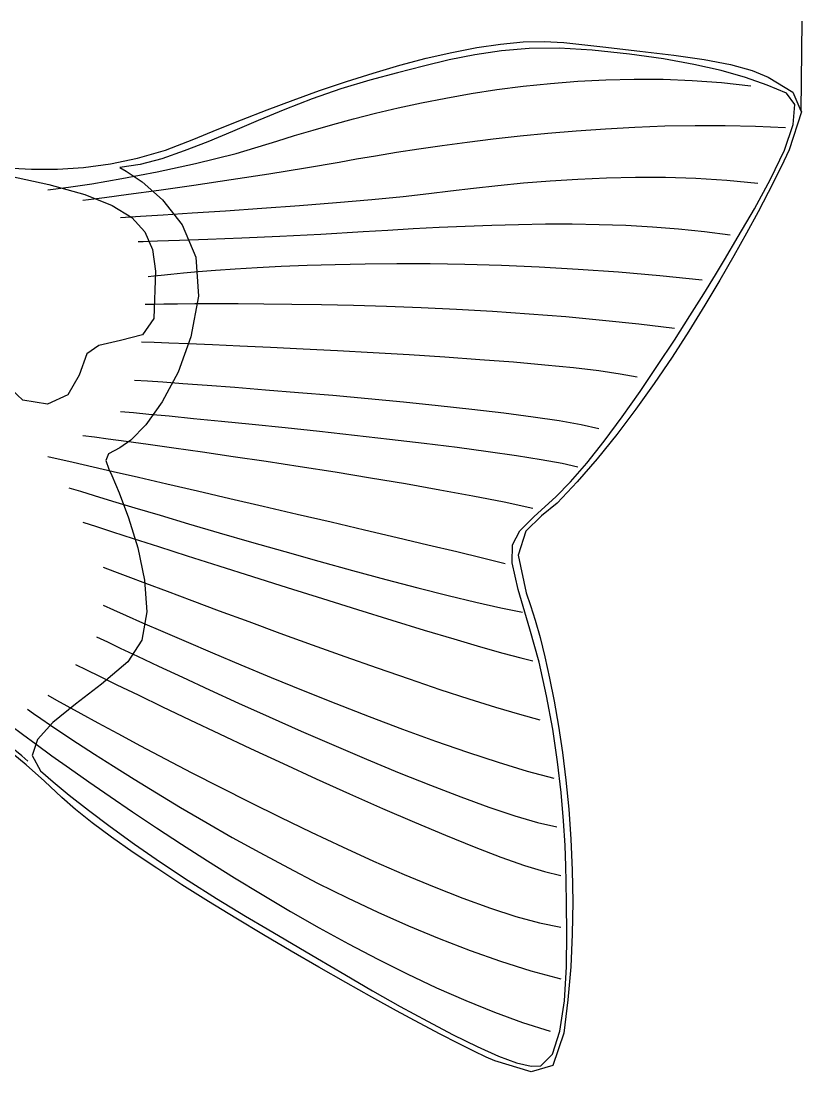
# Model space of a CAD drawing. Extents: x 0 to 275, y 0 to 119.
# Drawn here: x 226.3 to 274.5, y 19.1 to 83.9 of the extents above; entities that cross this region are included whole.
import ezdxf

# ---------------------------------------------------------------- set-up
doc = ezdxf.new("R2010")
doc.units = 0
doc.layers.add('WHITE', color=7, linetype='CONTINUOUS')

msp = doc.modelspace()

# ---------------------------------------------------------------- linework, layer by layer
at = {"layer": 'WHITE', "linetype": 'CONTINUOUS'}
for p, q in [((274.5009, 83.9481), (274.4394, 78.4035)), ((254.4326, 82.3087), (255.9032, 82.5256)), ((255.9032, 82.5256), (257.2976, 82.6546)), ((257.2976, 82.6546), (258.6028, 82.6868)), ((258.6028, 82.6868), (259.8057, 82.6134)), ((259.8057, 82.6134), (262.2225, 82.3481)), ((251.3153, 81.6464), (252.8989, 82.0127)), ((254.3264, 81.8649), (252.7402, 81.5466)), ((252.8989, 82.0127), (254.4326, 82.3087)), ((255.9589, 82.1032), (254.3264, 81.8649)), ((257.6796, 82.243), (255.9589, 82.1032)), ((259.5303, 82.2663), (257.6796, 82.243)), ((261.5527, 82.1546), (259.5303, 82.2663)), ((263.862, 81.9037), (261.5527, 82.1546)), ((262.2225, 82.3481), (264.4984, 82.0953)), ((265.9488, 81.6076), (263.862, 81.9037)), ((264.4984, 82.0953), (266.595, 81.8399)), ((266.595, 81.8399), (268.4736, 81.5666)), ((248.0507, 80.7387), (249.6949, 81.2188)), ((251.1584, 81.1664), (249.5392, 80.7426)), ((249.6949, 81.2188), (251.3153, 81.6464)), ((252.7402, 81.5466), (251.1584, 81.1664)), ((267.8275, 81.2676), (265.9488, 81.6076)), ((269.513, 80.8851), (267.8275, 81.2676)), ((268.4736, 81.5666), (270.0959, 81.2601)), ((270.0959, 81.2601), (271.4233, 80.905)), ((246.3959, 80.2149), (248.0507, 80.7387)), ((249.5392, 80.7426), (247.8408, 80.2934)), ((271.0196, 80.4614), (269.513, 80.8851)), ((272.3622, 79.9978), (271.0196, 80.4614)), ((271.4233, 80.905), (272.4172, 80.486)), ((272.4172, 80.486), (273.9431, 79.5598)), ((244.7435, 79.6562), (246.3959, 80.2149)), ((247.8408, 80.2934), (246.042, 79.765)), ((255.6783, 79.7138), (257.3098, 79.9259)), ((257.3098, 79.9259), (258.9769, 80.1016)), ((258.9769, 80.1016), (260.6763, 80.2365)), ((260.6763, 80.2365), (262.4044, 80.3265)), ((262.4044, 80.3265), (264.1577, 80.3672)), ((264.1577, 80.3672), (265.9327, 80.3543)), ((265.9327, 80.3543), (267.7258, 80.2836)), ((267.7258, 80.2836), (269.5335, 80.1508)), ((269.5335, 80.1508), (271.3523, 79.9515)), ((273.5553, 79.4957), (272.3622, 79.9978)), ((244.2935, 79.1564), (242.5979, 78.4967)), ((243.1066, 79.0715), (244.7435, 79.6562)), ((246.042, 79.765), (244.2935, 79.1564)), ((251.0338, 78.902), (252.5368, 79.1976)), ((252.5368, 79.1976), (254.0862, 79.4696)), ((254.0862, 79.4696), (255.6783, 79.7138)), ((274.0544, 78.792), (273.5553, 79.4957)), ((273.9431, 79.5598), (274.4394, 78.4035)), ((242.5979, 78.4967), (240.9576, 77.8151)), ((241.4984, 78.4697), (243.1066, 79.0715)), ((248.1808, 78.2572), (249.5806, 78.5871)), ((249.5806, 78.5871), (251.0338, 78.902)), ((273.9575, 77.568), (274.0544, 78.792)), ((238.4202, 77.25), (239.9319, 77.8596)), ((239.9319, 77.8596), (241.4984, 78.4697)), ((245.5553, 77.5697), (246.8378, 77.9167)), ((246.8378, 77.9167), (248.1808, 78.2572)), ((274.4645, 78.3452), (273.71, 76.0002)), ((274.4394, 78.4035), (274.4645, 78.3452)), ((274.4394, 78.4035), (274.4488, 78.4)), ((236.9765, 76.6498), (238.4202, 77.25)), ((240.9576, 77.8151), (239.3753, 77.1408)), ((243.1855, 76.8736), (244.3367, 77.2206)), ((244.3367, 77.2206), (245.5553, 77.5697)), ((258.8215, 77.0285), (260.5801, 77.178)), ((260.5801, 77.178), (262.3753, 77.3043)), ((262.3753, 77.3043), (264.1995, 77.4037)), ((264.1995, 77.4037), (266.0447, 77.4725)), ((266.0447, 77.4725), (267.9031, 77.5071)), ((267.9031, 77.5071), (269.7669, 77.5037)), ((269.7669, 77.5037), (271.6283, 77.4588)), ((271.6283, 77.4588), (273.4793, 77.3687)), ((273.4128, 75.9826), (273.9575, 77.568)), ((235.2284, 75.9865), (236.9765, 76.6498)), ((239.3753, 77.1408), (237.8534, 76.503)), ((239.5898, 75.7826), (242.1053, 76.5331)), ((242.1053, 76.5331), (243.1855, 76.8736)), ((253.8448, 76.4771), (255.4461, 76.6744)), ((255.4461, 76.6744), (257.1076, 76.8594)), ((257.1076, 76.8594), (258.8215, 77.0285)), ((233.5152, 75.4864), (235.2284, 75.9865)), ((236.3943, 75.9308), (235.0007, 75.4535)), ((237.8534, 76.503), (236.3943, 75.9308)), ((249.4809, 75.8485), (250.8544, 76.0606)), ((250.8544, 76.0606), (252.3116, 76.2713)), ((252.3116, 76.2713), (253.8448, 76.4771)), ((272.5684, 74.1945), (273.4128, 75.9826)), ((273.71, 76.0002), (273.3789, 75.297)), ((231.8352, 75.1337), (233.5152, 75.4864)), ((235.0007, 75.4535), (233.675, 75.1001)), ((237.0933, 75.1509), (239.5898, 75.7826)), ((243.8792, 74.8808), (245.9416, 75.2416)), ((245.9416, 75.2416), (247.0167, 75.4354)), ((247.0167, 75.4354), (248.1991, 75.6389)), ((248.1991, 75.6389), (249.4809, 75.8485)), ((273.3789, 75.297), (272.945, 74.412)), ((225.4157, 74.8832), (226.9786, 74.8032)), ((226.9786, 74.8032), (228.5685, 74.8078)), ((228.5685, 74.8078), (230.1868, 74.9127)), ((230.1868, 74.9127), (231.8352, 75.1337)), ((233.675, 75.1001), (232.4197, 74.8998)), ((232.4197, 74.8998), (232.8168, 74.6784)), ((232.5478, 74.2209), (234.7135, 74.6322)), ((232.8168, 74.6784), (233.7983, 74.015)), ((234.7135, 74.6322), (237.0933, 75.1509)), ((241.6192, 74.5155), (243.8792, 74.8808)), ((225.2029, 74.482), (228.0349, 73.8527)), ((230.6937, 73.911), (232.5478, 74.2209)), ((233.7983, 74.015), (235.05, 72.9105)), ((236.9766, 73.822), (239.2791, 74.1584)), ((239.2791, 74.1584), (241.6192, 74.5155)), ((255.7407, 73.8007), (257.3197, 73.953)), ((257.3197, 73.953), (258.9667, 74.0875)), ((258.9667, 74.0875), (260.6743, 74.1971)), ((260.6743, 74.1971), (262.4349, 74.2751)), ((262.4349, 74.2751), (264.241, 74.3146)), ((264.241, 74.3146), (266.0851, 74.3087)), ((266.0851, 74.3087), (267.9597, 74.2506)), ((267.9597, 74.2506), (269.8572, 74.1334)), ((269.8572, 74.1334), (271.7701, 73.9502)), ((271.5725, 72.3626), (272.5684, 74.1945)), ((272.945, 74.412), (272.4145, 73.3652)), ((227.9756, 73.5324), (228.3101, 73.5726)), ((228.0349, 73.8527), (230.2596, 73.2334)), ((228.3101, 73.5726), (229.2486, 73.6968)), ((229.2486, 73.6968), (230.6937, 73.911)), ((232.9543, 73.2609), (234.8291, 73.5186)), ((234.8291, 73.5186), (236.9766, 73.822)), ((249.8882, 73.1245), (251.4871, 73.3045)), ((251.4871, 73.3045), (252.8169, 73.4696)), ((252.8169, 73.4696), (254.2372, 73.6372)), ((254.2372, 73.6372), (255.7407, 73.8007)), ((272.4145, 73.3652), (271.7929, 72.1767)), ((230.1407, 72.8867), (230.4925, 72.9325)), ((230.2596, 73.2334), (231.9442, 72.5735)), ((230.4925, 72.9325), (231.4695, 73.0614)), ((231.4695, 73.0614), (232.9543, 73.2609)), ((235.05, 72.9105), (236.2573, 71.366)), ((243.503, 72.5741), (245.7939, 72.7547)), ((245.7939, 72.7547), (247.9563, 72.9397)), ((247.9563, 72.9397), (249.8882, 73.1245)), ((231.9442, 72.5735), (233.1557, 71.8225)), ((233.7, 71.8999), (235.0997, 71.9889)), ((235.0997, 71.9889), (236.882, 72.1054)), ((236.882, 72.1054), (238.9448, 72.2449)), ((238.9448, 72.2449), (241.1859, 72.4026)), ((241.1859, 72.4026), (243.503, 72.5741)), ((270.5733, 70.6456), (271.5725, 72.3626)), ((271.7929, 72.1767), (271.0864, 70.8667)), ((232.4576, 71.8232), (233.7, 71.8999)), ((233.1557, 71.8225), (233.9612, 70.9301)), ((236.2573, 71.366), (237.106, 69.3826)), ((253.7315, 71.2973), (255.3666, 71.3577)), ((255.3666, 71.3577), (257.0146, 71.4011)), ((257.0146, 71.4011), (258.6707, 71.4244)), ((258.6707, 71.4244), (260.3297, 71.4245)), ((260.3297, 71.4245), (261.9865, 71.3981)), ((261.9865, 71.3981), (263.6361, 71.3422)), ((263.6361, 71.3422), (265.2734, 71.2535)), ((233.9612, 70.9301), (234.4278, 69.8456)), ((242.2923, 70.6784), (244.8098, 70.8035)), ((244.8098, 70.8035), (247.423, 70.9496)), ((247.423, 70.9496), (248.9552, 71.0462)), ((248.9552, 71.0462), (250.5208, 71.1384)), ((250.5208, 71.1384), (252.1145, 71.2232)), ((252.1145, 71.2232), (253.7315, 71.2973)), ((265.2734, 71.2535), (266.8934, 71.129)), ((266.8934, 71.129), (268.4909, 70.9654)), ((268.4909, 70.9654), (270.0609, 70.7596)), ((271.0864, 70.8667), (270.3007, 69.4553)), ((233.5591, 70.3418), (233.8666, 70.3508)), ((233.8666, 70.3508), (234.7372, 70.378)), ((234.7372, 70.378), (236.0929, 70.424)), ((236.0929, 70.424), (237.856, 70.489)), ((237.856, 70.489), (239.9484, 70.5737)), ((239.9484, 70.5737), (242.2923, 70.6784)), ((269.719, 69.2023), (270.5733, 70.6456)), ((234.4278, 69.8456), (234.6227, 68.5186)), ((270.3007, 69.4553), (269.4418, 67.9627)), ((237.106, 69.3826), (237.2815, 66.9613)), ((240.8908, 68.7385), (242.3728, 68.8139)), ((242.3728, 68.8139), (243.9808, 68.8795)), ((243.9808, 68.8795), (245.7091, 68.9319)), ((245.7091, 68.9319), (247.552, 68.9678)), ((247.552, 68.9678), (249.5037, 68.9837)), ((249.5037, 68.9837), (251.5586, 68.9762)), ((251.5586, 68.9762), (253.711, 68.9421)), ((253.711, 68.9421), (255.9551, 68.8778)), ((255.9551, 68.8778), (258.2852, 68.7801)), ((258.2852, 68.7801), (260.6957, 68.6456)), ((269.1624, 68.2762), (269.719, 69.2023)), ((234.1669, 68.1768), (234.5256, 68.2204)), ((234.6227, 68.5186), (234.5256, 65.5996)), ((234.5256, 68.2204), (234.9655, 68.2697)), ((234.9655, 68.2697), (235.5713, 68.3329)), ((235.5713, 68.3329), (236.3374, 68.4065)), ((236.3374, 68.4065), (237.2582, 68.4873)), ((237.2582, 68.4873), (238.3278, 68.5718)), ((238.3278, 68.5718), (239.5406, 68.6567)), ((239.5406, 68.6567), (240.8908, 68.7385)), ((260.6957, 68.6456), (263.1807, 68.4708)), ((263.1807, 68.4708), (265.7346, 68.2524)), ((265.7346, 68.2524), (268.3516, 67.9869)), ((268.4437, 67.108), (269.1624, 68.2762)), ((269.4418, 67.9627), (268.5156, 66.409)), ((237.2815, 66.9613), (236.8079, 64.4624)), ((267.5909, 65.7518), (268.4437, 67.108)), ((233.977, 66.4676), (234.4999, 66.4785)), ((234.4999, 66.4785), (235.129, 66.4888)), ((235.129, 66.4888), (235.9813, 66.4995)), ((235.9813, 66.4995), (237.0406, 66.5086)), ((237.0406, 66.5086), (238.2904, 66.5138)), ((238.2904, 66.5138), (239.7145, 66.513)), ((239.7145, 66.513), (241.2965, 66.5041)), ((241.2965, 66.5041), (243.02, 66.4849)), ((243.02, 66.4849), (244.8687, 66.4534)), ((244.8687, 66.4534), (246.8261, 66.4073)), ((246.8261, 66.4073), (248.8761, 66.3445)), ((248.8761, 66.3445), (251.0021, 66.263)), ((251.0021, 66.263), (253.188, 66.1605)), ((253.188, 66.1605), (255.4173, 66.035)), ((268.5156, 66.409), (267.528, 64.8144)), ((234.5256, 65.5996), (233.8208, 64.5882)), ((255.4173, 66.035), (257.6736, 65.8842)), ((257.6736, 65.8842), (259.9406, 65.7061)), ((259.9406, 65.7061), (262.202, 65.4984)), ((266.6321, 64.2611), (267.5909, 65.7518)), ((262.202, 65.4984), (264.4414, 65.2592)), ((264.4414, 65.2592), (266.6424, 64.9862)), ((232.4576, 64.2266), (231.131, 63.9199)), ((233.8208, 64.5882), (232.4576, 64.2266)), ((236.8079, 64.4624), (236.0126, 62.2768)), ((265.5954, 62.6897), (266.6321, 64.2611)), ((267.528, 64.8144), (266.4848, 63.1989)), ((231.131, 63.9199), (230.3784, 63.4191)), ((233.7491, 64.1506), (234.5281, 64.1221)), ((234.5281, 64.1221), (235.4436, 64.0871)), ((235.4436, 64.0871), (236.658, 64.0387)), ((236.658, 64.0387), (238.1323, 63.9774)), ((238.1323, 63.9774), (239.8279, 63.9036)), ((239.8279, 63.9036), (241.7058, 63.8177)), ((241.7058, 63.8177), (243.7272, 63.72)), ((243.7272, 63.72), (245.8533, 63.611)), ((245.8533, 63.611), (248.0452, 63.4911)), ((230.3784, 63.4191), (229.9128, 62.0995)), ((248.0452, 63.4911), (250.2641, 63.3607)), ((250.2641, 63.3607), (252.4711, 63.22)), ((252.4711, 63.22), (254.6274, 63.0697)), ((254.6274, 63.0697), (256.6942, 62.9101)), ((256.6942, 62.9101), (258.6326, 62.7415)), ((266.4848, 63.1989), (265.392, 61.5828)), ((236.0126, 62.2768), (235.0358, 60.452)), ((258.6326, 62.7415), (260.4037, 62.5643)), ((260.4037, 62.5643), (261.9688, 62.379)), ((261.9688, 62.379), (263.289, 62.186)), ((264.5089, 61.0915), (265.5954, 62.6897)), ((226.4409, 60.5612), (225.013, 61.8716)), ((229.9128, 62.0995), (229.2113, 60.8888)), ((233.3312, 61.7956), (234.1295, 61.7415)), ((234.1295, 61.7415), (235.0649, 61.6762)), ((235.0649, 61.6762), (236.3021, 61.5876)), ((263.289, 62.186), (264.3254, 61.9856)), ((236.3021, 61.5876), (237.7995, 61.4773)), ((237.7995, 61.4773), (239.5154, 61.3469)), ((239.5154, 61.3469), (241.4081, 61.1979)), ((241.4081, 61.1979), (243.4359, 61.032)), ((243.4359, 61.032), (245.5571, 60.8508)), ((263.4006, 59.5202), (264.5089, 61.0915)), ((265.392, 61.5828), (264.2554, 59.9861)), ((227.9472, 60.3048), (226.4409, 60.5612)), ((229.2113, 60.8888), (227.9472, 60.3048)), ((235.0358, 60.452), (234.0178, 59.0356)), ((245.5571, 60.8508), (247.7299, 60.6559)), ((247.7299, 60.6559), (249.9128, 60.4489)), ((249.9128, 60.4489), (252.0639, 60.2313)), ((232.4576, 59.8585), (233.2641, 59.7838)), ((233.2641, 59.7838), (234.2078, 59.695)), ((234.2078, 59.695), (235.4546, 59.5759)), ((252.0639, 60.2313), (254.1417, 60.0049)), ((254.1417, 60.0049), (256.1045, 59.7711)), ((256.1045, 59.7711), (257.9104, 59.5316)), ((264.2554, 59.9861), (263.081, 58.4291)), ((234.0178, 59.0356), (233.099, 58.0749)), ((235.4546, 59.5759), (236.9614, 59.4297)), ((236.9614, 59.4297), (238.6854, 59.2593)), ((238.6854, 59.2593), (240.5836, 59.0678)), ((240.5836, 59.0678), (242.6131, 58.8582)), ((257.9104, 59.5316), (259.5178, 59.2881)), ((259.5178, 59.2881), (260.8851, 59.042)), ((260.8851, 59.042), (261.9705, 58.795)), ((262.2986, 58.0295), (263.4006, 59.5202)), ((230.1407, 58.3772), (230.8511, 58.2837)), ((242.6131, 58.8582), (244.7309, 58.6336)), ((244.7309, 58.6336), (246.894, 58.3971)), ((246.894, 58.3971), (249.0596, 58.1516)), ((263.081, 58.4291), (261.8747, 56.9317)), ((230.8511, 58.2837), (231.6902, 58.1714)), ((231.6902, 58.1714), (232.8084, 58.0197)), ((233.099, 58.0749), (232.4197, 57.6175)), ((232.8084, 58.0197), (234.1731, 57.8318)), ((234.1731, 57.8318), (235.7517, 57.6107)), ((249.0596, 58.1516), (251.1847, 57.9003)), ((251.1847, 57.9003), (253.2262, 57.6462)), ((261.2311, 56.6732), (262.2986, 58.0295)), ((227.9756, 57.0857), (229.5306, 56.7281)), ((231.7106, 57.2307), (231.5587, 56.8269)), ((232.4197, 57.6175), (231.7106, 57.2307)), ((235.7517, 57.6107), (237.5115, 57.3597)), ((237.5115, 57.3597), (239.4201, 57.0819)), ((239.4201, 57.0819), (241.4446, 56.7804)), ((253.2262, 57.6462), (255.1414, 57.3923)), ((255.1414, 57.3923), (256.8872, 57.1417)), ((256.8872, 57.1417), (258.4207, 56.8974)), ((229.5306, 56.7281), (232.0095, 56.1567)), ((231.5587, 56.8269), (231.736, 56.2881)), ((241.4446, 56.7804), (243.5527, 56.4584)), ((243.5527, 56.4584), (245.7116, 56.119)), ((258.4207, 56.8974), (259.699, 56.6625)), ((259.699, 56.6625), (260.679, 56.44)), ((260.2261, 55.5051), (261.2311, 56.6732)), ((261.8747, 56.9317), (260.6423, 55.5143)), ((231.736, 56.2881), (231.9175, 55.8972)), ((231.9175, 55.8972), (232.3687, 54.8418)), ((232.0095, 56.1567), (233.5788, 55.7943)), ((233.5788, 55.7943), (235.3223, 55.3912)), ((245.7116, 56.119), (247.8887, 55.7654)), ((229.2671, 55.1486), (229.9883, 54.928)), ((235.3223, 55.3912), (237.2058, 54.9549)), ((247.8887, 55.7654), (250.0514, 55.4009)), ((250.0514, 55.4009), (252.1671, 55.0284)), ((259.3117, 54.5789), (260.2261, 55.5051)), ((260.6423, 55.5143), (259.3896, 54.1968)), ((229.9883, 54.928), (230.8369, 54.67)), ((230.8369, 54.67), (231.964, 54.3292)), ((232.3687, 54.8418), (232.9498, 53.2976)), ((237.2058, 54.9549), (239.1949, 54.4934)), ((239.1949, 54.4934), (241.2554, 54.0143)), ((252.1671, 55.0284), (254.2033, 54.6512)), ((254.2033, 54.6512), (256.1272, 54.2724)), ((257.9723, 53.37), (259.3117, 54.5789)), ((231.964, 54.3292), (233.3342, 53.9174)), ((233.3342, 53.9174), (234.9125, 53.4465)), ((241.2554, 54.0143), (243.353, 53.5253)), ((256.1272, 54.2724), (257.9063, 53.8952)), ((259.3896, 54.1968), (258.4306, 53.4211)), ((232.9498, 53.2976), (233.5212, 51.4405)), ((234.9125, 53.4465), (236.6636, 52.9281)), ((243.353, 53.5253), (245.4535, 53.0342)), ((257.0918, 52.4786), (257.9723, 53.37)), ((258.4306, 53.4211), (257.4721, 52.4645)), ((230.1407, 53.0216), (230.9803, 52.7498)), ((230.9803, 52.7498), (231.96, 52.4334)), ((236.6636, 52.9281), (238.5523, 52.3743)), ((245.4535, 53.0342), (247.5225, 52.5488)), ((247.5225, 52.5488), (249.5259, 52.0767)), ((231.96, 52.4334), (233.2508, 52.0175)), ((233.2508, 52.0175), (234.8062, 51.5177)), ((238.5523, 52.3743), (240.5433, 51.7966)), ((249.5259, 52.0767), (251.4293, 51.6257)), ((256.6481, 51.621), (257.0918, 52.4786)), ((257.4721, 52.4645), (256.9978, 50.9887)), ((233.5212, 51.4405), (233.943, 49.4464)), ((234.8062, 51.5177), (236.5795, 50.9495)), ((240.5433, 51.7966), (242.6015, 51.2071)), ((251.4293, 51.6257), (253.1985, 51.2036)), ((256.6191, 50.5133), (256.6481, 51.621)), ((236.5795, 50.9495), (238.5243, 50.3285)), ((242.6015, 51.2071), (244.6917, 50.6173)), ((244.6917, 50.6173), (246.7787, 50.0392)), ((253.1985, 51.2036), (254.7991, 50.818)), ((254.7991, 50.818), (256.197, 50.4767)), ((256.9978, 50.9887), (257.4914, 48.6543)), ((231.3941, 50.2488), (232.0926, 49.9821)), ((232.0926, 49.9821), (232.9141, 49.6698)), ((238.5243, 50.3285), (240.5938, 49.6704)), ((246.7787, 50.0392), (248.8272, 49.4846)), ((256.9826, 48.8718), (256.6191, 50.5133)), ((232.9141, 49.6698), (234.0049, 49.257)), ((233.943, 49.4464), (234.0755, 47.4909)), ((240.5938, 49.6704), (242.7416, 48.9907)), ((248.8272, 49.4846), (250.802, 48.9652)), ((234.0049, 49.257), (235.3305, 48.7579)), ((235.3305, 48.7579), (236.8566, 48.1865)), ((242.7416, 48.9907), (244.921, 48.305)), ((250.802, 48.9652), (252.668, 48.4928)), ((257.7164, 46.4125), (256.9826, 48.8718)), ((257.4914, 48.6543), (257.7624, 47.8912)), ((236.8566, 48.1865), (238.549, 47.557)), ((244.921, 48.305), (247.0855, 47.6289)), ((252.668, 48.4928), (254.3899, 48.0793)), ((254.3899, 48.0793), (255.9325, 47.7365)), ((231.3941, 47.8938), (232.0375, 47.6053)), ((232.0375, 47.6053), (232.7995, 47.2668)), ((234.0755, 47.4909), (233.7789, 45.75)), ((238.549, 47.557), (240.3733, 46.8834)), ((247.0855, 47.6289), (249.1885, 46.9781)), ((255.9325, 47.7365), (257.2606, 47.476)), ((257.7624, 47.8912), (258.0483, 46.975)), ((232.7995, 47.2668), (233.8175, 46.8182)), ((233.8175, 46.8182), (235.0635, 46.2744)), ((240.3733, 46.8834), (242.2952, 46.1799)), ((249.1885, 46.9781), (251.1834, 46.368)), ((258.0483, 46.975), (258.3429, 45.9158)), ((235.0635, 46.2744), (236.5092, 45.65)), ((242.2952, 46.1799), (244.2805, 45.4606)), ((251.1834, 46.368), (253.0236, 45.8144)), ((258.2834, 44.3854), (257.7164, 46.4125)), ((230.9763, 45.9567), (231.6511, 45.6324)), ((231.6511, 45.6324), (232.447, 45.2527)), ((233.7789, 45.75), (232.9134, 44.3994)), ((236.5092, 45.65), (238.1265, 44.9598)), ((244.2805, 45.4606), (246.2947, 44.7395)), ((253.0236, 45.8144), (254.6626, 45.3327)), ((258.3429, 45.9158), (258.6396, 44.7233)), ((232.447, 45.2527), (233.5061, 44.7508)), ((233.5061, 44.7508), (234.7968, 44.1438)), ((238.1265, 44.9598), (239.8873, 44.2183)), ((254.6626, 45.3327), (256.0538, 44.9386)), ((256.0538, 44.9386), (257.1505, 44.6476)), ((229.6849, 44.2475), (230.3671, 43.9115)), ((232.9134, 44.3994), (231.2821, 43.0284)), ((234.7968, 44.1438), (236.2872, 43.449)), ((239.8873, 44.2183), (241.7635, 43.4404)), ((246.2947, 44.7395), (248.3036, 44.0308)), ((257.1505, 44.6476), (257.9063, 44.4754)), ((258.7498, 42.3136), (258.2834, 44.3854)), ((258.6396, 44.7233), (258.9322, 43.4071)), ((230.3671, 43.9115), (231.1719, 43.5171)), ((231.1719, 43.5171), (232.2434, 42.9947)), ((248.3036, 44.0308), (250.2729, 43.3487)), ((231.2821, 43.0284), (229.675, 41.7871)), ((232.2434, 42.9947), (233.5497, 42.3614)), ((236.2872, 43.449), (237.9456, 42.6835)), ((241.7635, 43.4404), (243.7269, 42.6406)), ((250.2729, 43.3487), (252.1682, 42.7071)), ((258.9322, 43.4071), (259.2144, 41.9769)), ((227.9756, 42.3483), (228.5105, 42.0482)), ((233.5497, 42.3614), (235.0587, 41.6344)), ((237.9456, 42.6835), (239.7402, 41.8644)), ((243.7269, 42.6406), (245.7494, 41.8337)), ((252.1682, 42.7071), (253.9553, 42.1203)), ((259.1246, 40.2481), (258.7498, 42.3136)), ((229.675, 41.7871), (228.2937, 40.6534)), ((228.5105, 42.0482), (229.1483, 41.6935)), ((229.1483, 41.6935), (230.0057, 41.2205)), ((235.0587, 41.6344), (236.7387, 40.8309)), ((239.7402, 41.8644), (241.6393, 41.0088)), ((245.7494, 41.8337), (247.8028, 41.0344)), ((253.9553, 42.1203), (255.5999, 41.6022)), ((255.5999, 41.6022), (257.0676, 41.1671)), ((259.2144, 41.9769), (259.4797, 40.4424)), ((226.7222, 41.4747), (227.0916, 41.2163)), ((227.0916, 41.2163), (227.5389, 40.9079)), ((227.5389, 40.9079), (228.1485, 40.493)), ((230.0057, 41.2205), (231.0623, 40.643)), ((241.6393, 41.0088), (243.6111, 40.1339)), ((247.8028, 41.0344), (249.859, 40.2574)), ((257.0676, 41.1671), (258.3241, 40.829)), ((225.6982, 40.4667), (226.4105, 39.9379)), ((228.2937, 40.6534), (227.3398, 39.6052)), ((228.1485, 40.493), (228.9108, 39.9813)), ((231.0623, 40.643), (232.2974, 39.9744)), ((236.7387, 40.8309), (238.5577, 39.9679)), ((249.859, 40.2574), (251.89, 39.5173)), ((259.4168, 38.2397), (259.1246, 40.2481)), ((259.4797, 40.4424), (259.7218, 38.8134)), ((226.4105, 39.9379), (227.2571, 39.3168)), ((227.3398, 39.6052), (227.0146, 38.6202)), ((228.9108, 39.9813), (229.816, 39.3827)), ((232.2974, 39.9744), (233.6906, 39.2285)), ((238.5577, 39.9679), (240.4839, 39.0626)), ((243.6111, 40.1339), (245.6239, 39.2568)), ((226.643, 38.0455), (225.4753, 39.0241)), ((226.3633, 38.612), (225.6119, 39.2147)), ((227.2571, 39.3168), (228.2294, 38.6124)), ((229.816, 39.3827), (230.8548, 38.7068)), ((233.6906, 39.2285), (235.2213, 38.4189)), ((240.4839, 39.0626), (242.4852, 38.1323)), ((245.6239, 39.2568), (247.6457, 38.3948)), ((251.89, 39.5173), (253.8674, 38.829)), ((226.7497, 38.2801), (226.3633, 38.612)), ((227.0146, 38.6202), (227.5198, 37.6764)), ((228.2294, 38.6124), (229.3187, 37.8339)), ((230.8548, 38.7068), (232.0173, 37.9634)), ((235.2213, 38.4189), (236.8692, 37.5592)), ((247.6457, 38.3948), (249.6451, 37.5648)), ((253.8674, 38.829), (255.7633, 38.2069)), ((259.7218, 38.8134), (259.9343, 37.0994)), ((227.767, 37.0482), (226.643, 38.0455)), ((227.5198, 37.6764), (228.2962, 36.9939)), ((229.3187, 37.8339), (230.5161, 36.9906)), ((232.0173, 37.9634), (233.2941, 37.1622)), ((242.4852, 38.1323), (244.5298, 37.1939)), ((255.7633, 38.2069), (257.5494, 37.6659)), ((257.5494, 37.6659), (259.1977, 37.2206)), ((259.6356, 36.3395), (259.4168, 38.2397)), ((228.8472, 36.0409), (227.767, 37.0482)), ((228.2962, 36.9939), (229.2911, 36.1775)), ((230.5161, 36.9906), (231.813, 36.0915)), ((233.2941, 37.1622), (234.6755, 36.3131)), ((236.8692, 37.5592), (238.6136, 36.663)), ((244.5298, 37.1939), (246.5858, 36.2647)), ((249.6451, 37.5648), (251.59, 36.7842)), ((259.9343, 37.0994), (260.111, 35.3103)), ((238.6136, 36.663), (240.4341, 35.744)), ((251.59, 36.7842), (253.4488, 36.0699)), ((259.79, 34.5984), (259.6356, 36.3395)), ((229.6844, 35.293), (228.8472, 36.0409)), ((229.2911, 36.1775), (230.4783, 35.2511)), ((231.813, 36.0915), (233.2006, 35.1459)), ((234.6755, 36.3131), (236.1518, 35.4256)), ((240.4341, 35.744), (242.3101, 34.8159)), ((246.5858, 36.2647), (248.6213, 35.3618)), ((253.4488, 36.0699), (255.1898, 35.4392)), ((230.7108, 34.4698), (229.6844, 35.293)), ((230.4783, 35.2511), (231.8315, 34.2385)), ((233.2006, 35.1459), (234.6703, 34.1629)), ((236.1518, 35.4256), (237.7136, 34.5096)), ((248.6213, 35.3618), (250.6044, 34.5024)), ((255.1898, 35.4392), (256.7811, 34.9093)), ((260.111, 35.3103), (260.2454, 33.4557)), ((231.9036, 33.5828), (230.7108, 34.4698)), ((237.7136, 34.5096), (239.351, 33.5748)), ((242.3101, 34.8159), (244.2212, 33.8922)), ((250.6044, 34.5024), (252.5032, 33.7037)), ((256.7811, 34.9093), (258.1909, 34.4972)), ((258.1909, 34.4972), (259.3876, 34.22)), ((259.8891, 33.0674), (259.79, 34.5984)), ((231.8315, 34.2385), (233.3244, 33.1633)), ((234.6703, 34.1629), (236.2132, 33.1517)), ((244.2212, 33.8922), (246.1468, 32.9866)), ((233.2399, 32.6435), (231.9036, 33.5828)), ((233.3244, 33.1633), (234.9308, 32.0493)), ((236.2132, 33.1517), (237.8207, 32.1215)), ((239.351, 33.5748), (241.0547, 32.6309)), ((252.5032, 33.7037), (254.2857, 32.9827)), ((260.2454, 33.4557), (260.3312, 31.5453)), ((234.697, 31.6631), (233.2399, 32.6435)), ((241.0547, 32.6309), (242.8149, 31.6878)), ((246.1468, 32.9866), (248.0665, 32.1127)), ((254.2857, 32.9827), (255.9201, 32.3566)), ((259.9418, 31.7975), (259.8891, 33.0674)), ((234.9308, 32.0493), (236.6244, 30.9204)), ((237.8207, 32.1215), (239.484, 31.0813)), ((248.0665, 32.1127), (249.9598, 31.2841)), ((255.9201, 32.3566), (257.3745, 31.8426)), ((257.3745, 31.8426), (258.6169, 31.4577)), ((259.9574, 30.8395), (259.9418, 31.7975)), ((236.2521, 30.6531), (234.697, 31.6631)), ((242.8149, 31.6878), (244.6221, 30.7551)), ((249.9598, 31.2841), (251.8061, 30.5146)), ((258.6169, 31.4577), (259.6155, 31.2193)), ((260.3312, 31.5453), (260.362, 29.5887)), ((237.8823, 29.6249), (236.2521, 30.6531)), ((236.6244, 30.9204), (238.3789, 29.8001)), ((239.484, 31.0813), (241.1944, 30.0405)), ((244.6221, 30.7551), (246.4665, 29.8425)), ((251.8061, 30.5146), (253.5849, 29.8176)), ((259.9748, 29.4928), (259.9574, 30.8395)), ((241.1944, 30.0405), (242.9433, 29.0081)), ((246.4665, 29.8425), (248.3387, 28.9599)), ((239.565, 28.5898), (237.8823, 29.6249)), ((238.3789, 29.8001), (240.1682, 28.7124)), ((253.5849, 29.8176), (255.2758, 29.207)), ((255.2758, 29.207), (256.8582, 28.6962)), ((259.9942, 27.6611), (259.9748, 29.4928)), ((260.362, 29.5887), (260.3315, 27.5957)), ((241.2773, 27.5593), (239.565, 28.5898)), ((240.1682, 28.7124), (241.5103, 27.9265)), ((242.9433, 29.0081), (244.7217, 27.9933)), ((248.3387, 28.9599), (250.229, 28.1169)), ((256.8582, 28.6962), (258.3116, 28.2989)), ((241.5103, 27.9265), (244.6105, 26.0939)), ((244.7217, 27.9933), (246.5211, 27.0054)), ((250.229, 28.1169), (252.1278, 27.3234)), ((258.3116, 28.2989), (259.6155, 28.0287)), ((242.9964, 26.5448), (241.2773, 27.5593)), ((252.1278, 27.3234), (254.0254, 26.589)), ((259.9664, 25.5802), (259.9942, 27.6611)), ((260.3315, 27.5957), (260.2333, 25.576)), ((246.5211, 27.0054), (248.3327, 26.0533)), ((244.6996, 25.5576), (242.9964, 26.5448)), ((244.6105, 26.0939), (246.2915, 25.1069)), ((248.3327, 26.0533), (250.1478, 25.1464)), ((254.0254, 26.589), (255.9123, 25.9235)), ((246.3641, 24.6091), (244.6996, 25.5576)), ((255.9123, 25.9235), (257.7789, 25.3366)), ((257.7789, 25.3366), (259.6155, 24.8381)), ((259.8422, 23.486), (259.9664, 25.5802)), ((260.2333, 25.576), (260.061, 23.5393)), ((246.2915, 25.1069), (248.0083, 24.1127)), ((250.1478, 25.1464), (251.9576, 24.2938)), ((247.967, 23.7108), (246.3641, 24.6091)), ((248.0083, 24.1127), (249.7222, 23.1411)), ((251.9576, 24.2938), (253.7534, 23.5047)), ((249.4856, 22.8741), (247.967, 23.7108)), ((253.7534, 23.5047), (255.5266, 22.7881)), ((259.5726, 21.6145), (259.8422, 23.486)), ((260.061, 23.5393), (259.8083, 21.495)), ((250.897, 22.1102), (249.4856, 22.8741)), ((249.7222, 23.1411), (251.3948, 22.222)), ((255.5266, 22.7881), (257.2683, 22.1534)), ((252.1786, 21.4307), (250.897, 22.1102)), ((251.3948, 22.222), (252.9874, 21.3853)), ((257.2683, 22.1534), (258.9698, 21.6096)), ((253.3075, 20.8469), (252.1786, 21.4307)), ((259.1083, 20.2013), (259.5726, 21.6145)), ((259.8083, 21.495), (259.1353, 19.497)), ((252.9874, 21.3853), (254.4614, 20.6607)), ((254.2609, 20.3702), (253.3075, 20.8469)), ((255.016, 20.012), (254.2609, 20.3702)), ((254.4614, 20.6607), (255.7783, 20.0783)), ((258.4001, 19.4825), (259.1083, 20.2013)), ((255.5503, 19.7836), (255.016, 20.012)), ((257.7937, 19.0954), (255.5503, 19.7836)), ((255.7783, 20.0783), (256.8994, 19.6679)), ((256.8994, 19.6679), (257.7862, 19.4593)), ((257.7862, 19.4593), (258.4001, 19.4825)), ((259.1353, 19.497), (257.7937, 19.0954))]:
    msp.add_line(p, q, dxfattribs=at)

doc.saveas('drawing.dxf')
